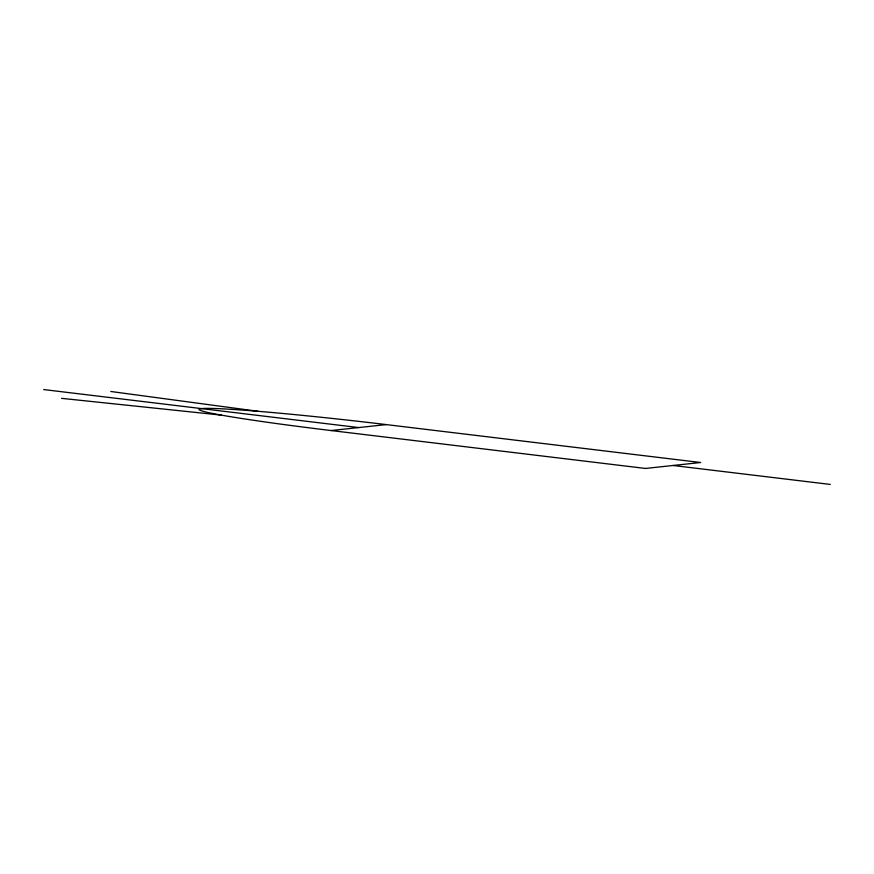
<?xml version="1.0" encoding="UTF-8"?>
<svg xmlns="http://www.w3.org/2000/svg" width="874" height="874" viewBox="0 0 874 874"><rect width="100%" height="100%" fill="white"/><g stroke="black" fill="none" stroke-linecap="round" stroke-linejoin="round"><path stroke-width="1.31" d="M331.071 430.543L386.232 424.589L700.664 462.51L645.504 468.453L331.071 430.543A160.652 6.162 6.5 0 1 201.435 408.606A160.652 6.162 6.5 0 1 386.232 424.589M61.584 398.347L221.45 415.128M43.7 389.564L358.646 427.561M673.078 465.481L830.3 484.436M110.78 391.486L258.07 411.304"/></g></svg>
